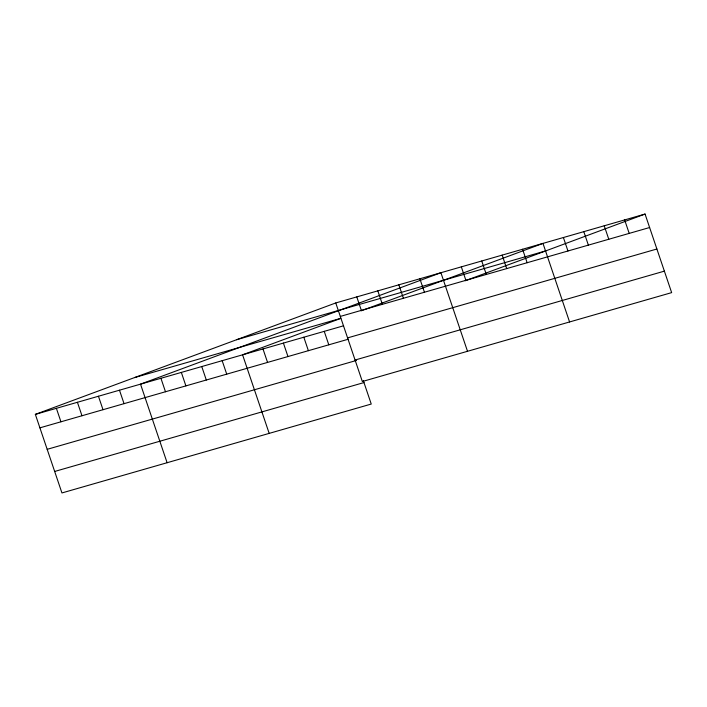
<?xml version="1.0" encoding="UTF-8"?>
<svg xmlns="http://www.w3.org/2000/svg" width="707" height="707" viewBox="0 0 707 707"><rect width="100%" height="100%" fill="white"/><g stroke="black" fill="none" stroke-linecap="round" stroke-linejoin="round"><path stroke-width="1.06" d="M363.292 380.56L371.246 404.05L61.942 492.947L35.35 414.373L335.754 302.95L645.058 214.053L671.65 292.627L362.346 381.515L335.754 302.95M340.686 318.433L242.581 354.817L269.181 433.391M361.127 310.85L542.985 243.394L569.577 321.959M465.233 280.759L645.058 214.053M236.615 339.722L545.928 250.826M340.314 316.418L649.618 227.521M134.48 377.609L340.694 318.344M35.35 414.373L343.637 325.777M347.579 337.893L656.883 249.005M39.91 427.841L348.189 339.245M355.073 360.031L664.377 271.143M47.183 449.325L356.487 360.437M54.669 471.463L363.972 382.567M624.643 219.921L629.203 233.39M604.229 225.789L608.789 239.258M583.814 231.657L588.374 245.126M563.399 237.525L567.96 250.994M522.57 249.253L527.13 262.721M502.156 255.121L506.716 268.589M481.741 260.989L486.301 274.457M461.326 266.857L465.886 280.325M467.513 351.291L440.912 272.725L140.516 384.157L167.108 462.723M419.878 278.77L424.439 292.238M398.854 284.815L403.405 298.283M377.821 290.86L382.372 304.328M356.788 296.905L361.339 310.373M324.239 331.353L328.799 344.822M303.824 337.221L308.385 350.69M283.41 343.089L287.97 356.558M262.995 348.958L267.555 362.417M222.166 360.685L226.726 374.153M201.76 366.553L206.311 380.021M181.345 372.421L185.897 385.889M160.931 378.289L165.482 391.758M119.483 390.202L124.043 403.662M98.45 396.247L103.01 409.707M77.416 402.292L81.977 415.751M56.383 408.337L60.943 421.796"/></g></svg>
